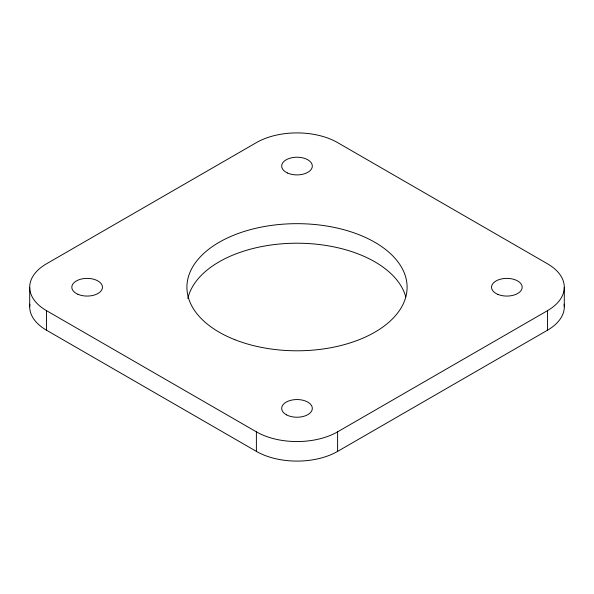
<?xml version="1.0" encoding="UTF-8"?>
<svg xmlns="http://www.w3.org/2000/svg" width="594" height="594" viewBox="0 0 594 594"><rect width="100%" height="100%" fill="white"/><g stroke="black" fill="none" stroke-linecap="round" stroke-linejoin="round"><path stroke-width="0.89" d="M46.525 310.677L256.385 431.838A57.44 33.167 0 0 0 337.615 431.838L547.475 310.677A57.44 33.167 0 0 0 547.475 263.781L337.615 142.619A57.44 33.167 0 0 0 256.385 142.619L46.525 263.781A57.44 33.167 0 0 0 46.525 310.677L46.525 330.219L256.385 451.381A57.44 33.167 0 0 0 337.615 451.381L547.475 330.219A57.44 33.167 0 0 0 564.122 304.165M564.3 287.229L564.3 306.771M547.475 310.677L547.475 330.219M337.615 431.838L337.615 451.381M256.385 431.838L256.385 451.381M29.7 287.229L29.7 306.771M46.525 330.219A57.44 33.167 0 0 1 29.878 304.165M187.845 298.463A110.098 63.565 0 0 1 295.589 243.213A110.098 63.565 0 0 1 405.747 296.852M234.845 339.694A110.098 63.565 0 0 0 406.779 292.07A110.098 63.565 0 0 0 249.376 229.923A110.098 63.565 0 0 0 234.845 339.694M287.607 173.054A15.318 8.843 0 0 0 312.177 167.27A15.318 8.843 0 0 0 291.216 157.878A15.318 8.843 0 0 0 287.607 173.054M286.546 414.857A15.318 8.843 0 0 0 311.924 410.38A15.318 8.843 0 0 0 292.53 399.933A15.318 8.843 0 0 0 286.546 414.857M77.94 294.297A15.318 8.843 0 0 0 102.346 288.298A15.318 8.843 0 0 0 81.14 279.091A15.318 8.843 0 0 0 77.94 294.297M497.965 294.431A15.318 8.843 0 0 0 522.104 288.075A15.318 8.843 0 0 0 500.504 279.18A15.318 8.843 0 0 0 497.965 294.431"/></g></svg>
